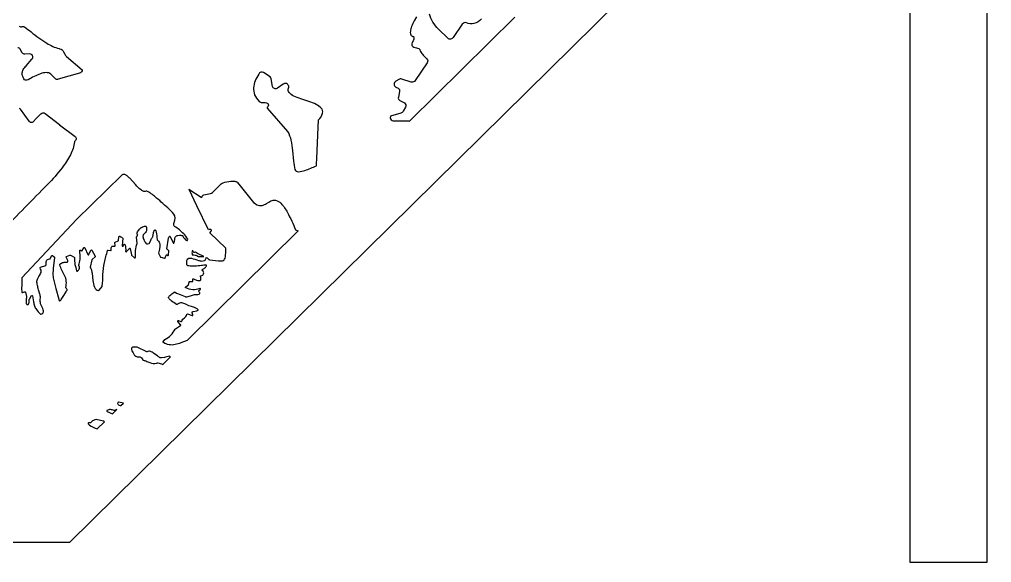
# Model space of a CAD drawing. Extents: x -22 to 58, y -5 to 29.
# Drawn here: x 15.31 to 31.14, y 11.9 to 20.74 of the extents above; entities that cross this region are included whole.
import ezdxf

# ---------------------------------------------------------------- set-up
doc = ezdxf.new("R2010")
doc.units = 0
doc.header["$LTSCALE"] = 100
doc.layers.add('LAYER_1', color=1, linetype='CONTINUOUS')

msp = doc.modelspace()

# ---------------------------------------------------------------- linework, layer by layer
at = {"layer": 'LAYER_1', "color": 7}
for points in [[(-5.497102, 28.727045), (32.877996, 28.727002), (16.126968, 12.228144), (-21.998087, 12.22814), (-5.497102, 28.727045)], [(29.817248, 25.400002), (31.067245, 25.400002), (31.067245, 11.900002), (29.817248, 11.900002), (29.817248, 25.400002)]]:
    msp.add_lwpolyline(points, close=True, dxfattribs=at)
at = {"layer": 'LAYER_1', "color": 0}
for points in [[(21.775933, 20.778073), (21.739167, 20.714993, 0.052468), (21.696559, 20.620644, 0.042541), (21.677235, 20.545204, 0.089438), (21.677052, 20.500335, 0.152141), (21.689372, 20.476885, 0.092344), (21.707554, 20.4657, -0.039831), (21.724959, 20.457628, -0.215669), (21.734947, 20.443515, -0.082284), (21.735085, 20.431334, -0.047275), (21.730879, 20.41421, -0.04196), (21.706114, 20.360558, 0.224849), (21.70215, 20.315349, 0.255458), (21.733818, 20.286828, -0.031813), (21.813278, 20.262756, -0.089825), (21.827462, 20.254191, -0.141786), (21.832708, 20.244954, 0.059397), (21.840659, 20.21551, 0.090266), (21.885681, 20.156515), (21.946387, 20.095809, -0.188151), (21.960168, 20.064185, -0.163448), (21.949587, 20.028672), (21.755016, 19.743888, -0.15231), (21.725793, 19.720484, -0.169675), (21.690346, 19.719062), (21.534846, 19.76753, 0.227173), (21.488606, 19.76047), (21.440902, 19.730238, 0.251726), (21.412052, 19.681097, 0.308475), (21.438157, 19.636483), (21.475689, 19.618219, -0.175961), (21.497514, 19.596095, -0.161294), (21.500571, 19.563755), (21.4812, 19.47268, 0.155931), (21.483783, 19.441371, 0.169522), (21.504157, 19.419219), (21.57835, 19.378731, -0.215738), (21.601223, 19.348483, -0.188208), (21.594934, 19.308365), (21.557887, 19.242613, -0.200629), (21.521307, 19.213247), (21.350453, 19.162715), (21.349228, 19.138049, 0.205607), (21.361859, 19.102201, 0.207355), (21.396721, 19.087517), (21.628556, 19.08603, -0.060531), (21.660614, 19.082066), (21.660614, 19.082066), (23.378103, 20.773699, -0.078209)], [(22.837198, 20.748569, -0.13817), (22.711292, 20.66873, -0.162627), (22.588889, 20.681865, 0.18074), (22.55185, 20.682561, 0.160971), (22.52061, 20.658691), (22.371981, 20.44379, -0.207169), (22.331548, 20.417684, -0.245766), (22.289052, 20.430113), (22.131709, 20.581592), (22.131082, 20.582215, -0.143933), (21.989359, 20.824702)], [(15.30615, 20.628947, 0.260464), (15.352937, 20.619884), (15.367374, 20.62401, -0.103565), (15.371817, 20.624188, -0.054077), (15.377583, 20.622635, -0.046626), (15.392913, 20.614731, -0.024744), (15.498672, 20.53366, 0.033112), (15.753379, 20.35073, 0.067546), (15.955627, 20.261751, 0.053103), (15.965807, 20.260152, -0.176595), (16.004618, 20.245059, -0.092935), (16.027735, 20.21221), (16.047947, 20.171705, 0.089757), (16.078043, 20.13364), (16.332292, 19.91716, -0.159085), (16.318885, 19.882776, -0.153833), (16.287627, 19.862124), (15.94141, 19.763294, -0.281714), (15.89191, 19.774798), (15.822005, 19.844703, 0.20008), (15.748247, 19.871895, 0.082684), (15.650823, 19.853406, 0.050572), (15.451741, 19.755313, -0.202828), (15.410056, 19.748258, -0.233886), (15.379127, 19.772684, -0.142914), (15.355072, 19.869462, -0.102431), (15.371763, 19.920918, -0.06927), (15.416543, 19.978573), (15.419693, 19.98194), (15.511445, 20.089215, 0.289634), (15.522134, 20.147285, 0.161379), (15.503449, 20.16896, 0.152296), (15.47465, 20.175345), (15.399123, 20.17038, -0.303067), (15.353614, 20.19429), (15.321052, 20.253719, 0.277283), (15.280752, 20.277738)], [(15.307185, 19.292813, -0.120983), (15.323, 19.279113), (15.464248, 19.083474, 0.271926), (15.507453, 19.064369, 0.22713), (15.55215, 19.090506, -0.041152), (15.59185, 19.135305), (15.656221, 19.199676, -0.170752), (15.692441, 19.217456, -0.198002), (15.728516, 19.207494), (15.958803, 19.025238), (15.959812, 19.024451), (16.21487, 18.834137, -0.274551), (16.233299, 18.790309, -0.135517), (16.228434, 18.778384, 0.007996), (16.210515, 18.758247, 0.139176), (16.20608, 18.745833, -0.102049), (16.139615, 18.536651, -0.041687), (16.002847, 18.32382, -0.032641), (15.766889, 18.052092, 0.003723), (15.030745, 17.299368)]]:
    msp.add_lwpolyline(points, format="xyb", dxfattribs=at)
for points in [[(20.18037, 19.101633, 0.138203), (20.246056, 19.211616, 0.231415), (20.224666, 19.293283, 0.103512), (20.141629, 19.354363, 0.033369), (20.022375, 19.402585), (19.892334, 19.445678, -0.032464), (19.776935, 19.491371, -0.115152), (19.70161, 19.547394, -0.26941), (19.691788, 19.621474, 0.301354), (19.681559, 19.675069), (19.674312, 19.682313, 0.188499), (19.642622, 19.696094, 0.163976), (19.607067, 19.685408), (19.512925, 19.620742, -0.244028), (19.463292, 19.612845, -0.280777), (19.432846, 19.648447), (19.40991, 19.770592, 0.211517), (19.39013, 19.800963), (19.284268, 19.871274, 0.227566), (19.241934, 19.877133, 0.196525), (19.205567, 19.849022, 0.041096), (19.148359, 19.73628, 0.079046), (19.121766, 19.624259, 0.112994), (19.139699, 19.512956, 0.101317), (19.216071, 19.402369, 0.1303), (19.237662, 19.388407, 0.087344), (19.259477, 19.387022, -0.099963), (19.330318, 19.38071, -0.298443), (19.363318, 19.343912, -0.163409), (19.360686, 19.330334, 0.02393), (19.345217, 19.304673, 0.241187), (19.346114, 19.29279), (19.676185, 18.914517, -0.080294), (19.730686, 18.772364, -0.030662), (19.757589, 18.602175), (19.773573, 18.433054, 0.037263), (19.795318, 18.294105, 0.211661), (19.815515, 18.267676, 0.122952), (19.853036, 18.259354, 0.076831), (19.958845, 18.280264, 0.015907), (20.145091, 18.354923, 0.099042), (20.145212, 18.354998, 0.057294), (20.145334, 18.35514, 0.054692), (20.145579, 18.355621, 0.038427), (20.146078, 18.357357), (20.149256, 18.387701), (20.153888, 18.471957), (20.173114, 18.982016), (20.179632, 19.098782), (20.180191, 19.101309, -0.086373), (20.18037, 19.101633)], [(18.050224, 17.161231, 0.080485), (17.984316, 17.250698, 0.049161), (17.837059, 17.369616, -0.199858), (17.823975, 17.390509, -0.112987), (17.825445, 17.417813), (17.839421, 17.470648, 0.297872), (17.80341, 17.59768, 0.005247), (17.593215, 17.788383, 0.020614), (17.456279, 17.900169, 0.036176), (17.404738, 17.933362, 0.052733), (17.38631, 17.940933, 0.057216), (17.37932, 17.942043, 0.10359), (17.373962, 17.94121, -0.170548), (17.334093, 17.939811, -0.086494), (17.290899, 17.962096, -0.051148), (17.19899, 18.050496), (17.107136, 18.151967, 0.036245), (17.064012, 18.190592, 0.090219), (17.024241, 18.212069, 0.272736), (16.970157, 18.197605), (16.238614, 17.482234), (16.237232, 17.480908), (15.349217, 16.531672, 0.013052), (15.3452, 16.302955, 0.249582), (15.349217, 16.295687, 0.245188), (15.357359, 16.294601), (15.393505, 16.306865, -0.221416), (15.400642, 16.306242, -0.212252), (15.405118, 16.300569), (15.423898, 16.226699, -0.104459), (15.423981, 16.223199, 0.033646), (15.417135, 16.154264, 0.068488), (15.420768, 16.114293, 0.108008), (15.427056, 16.10134, 0.219994), (15.437359, 16.096278), (15.437764, 16.096251, 0.281106), (15.456628, 16.106452, 0.096862), (15.4661, 16.131982, 0.052909), (15.469462, 16.179778, -0.157844), (15.470575, 16.184309), (15.504035, 16.242687, -0.15954), (15.507775, 16.246249, -0.150135), (15.512964, 16.246944, -0.29582), (15.520481, 16.239865), (15.539319, 16.144721, 0.034469), (15.553914, 16.078199, 0.078125), (15.58418, 16.018302, 0.042945), (15.650032, 15.943034, 0.285776), (15.658878, 15.94059, 0.147686), (15.688022, 15.958588, 0.127341), (15.698335, 15.98033, 0.110823), (15.696709, 16.013809, 0.066076), (15.680127, 16.055922), (15.662401, 16.087588, -0.081094), (15.649976, 16.130377, -0.051941), (15.649299, 16.205856, 0.075177), (15.642378, 16.26955), (15.621936, 16.339596, -0.020803), (15.601579, 16.410602, -0.073643), (15.594917, 16.47718, -0.077697), (15.605132, 16.510987), (15.62586, 16.552582, 0.020655), (15.661866, 16.620113), (15.661973, 16.620328, 0.113112), (15.663828, 16.636984, 0.046264), (15.660098, 16.657245, 0.035048), (15.647048, 16.693491, -0.212369), (15.646913, 16.700573, -0.229978), (15.652043, 16.70521), (15.73891, 16.735852, 0.163558), (15.743183, 16.739312, 0.163348), (15.744445, 16.744644, -0.03845), (15.74369, 16.777544, -0.085817), (15.750154, 16.806854, -0.144281), (15.768071, 16.828811, -0.127339), (15.801677, 16.839652, 0.252723), (15.808189, 16.843778), (15.833241, 16.891566, -0.232472), (15.83891, 16.896208, -0.226195), (15.846342, 16.894687), (15.875331, 16.87466, -0.295562), (15.879724, 16.865597), (15.863808, 16.728302, 0.025764), (15.852859, 16.573703), (15.852859, 16.573487, 0.031497), (15.868495, 16.488579), (15.900831, 16.356981), (15.948994, 16.186349, 0.03164), (15.957721, 16.162738, 0.232737), (15.964748, 16.15788, 0.100496), (15.966747, 16.158081, 0.060352), (15.969049, 16.159098, 0.058345), (15.974477, 16.163379, 0.040309), (15.988066, 16.179519), (16.021601, 16.230841), (16.068234, 16.307108, -0.042201), (16.077582, 16.319455, 0.173654), (16.085066, 16.333834, 0.13745), (16.082477, 16.347757, 0.100101), (16.066103, 16.368219, -0.292667), (16.063174, 16.377447, 0.196475), (16.042468, 16.573048), (16.000229, 16.655114, -0.064176), (15.967295, 16.745077, -0.242587), (15.969303, 16.752676, -0.1696), (16.026554, 16.784779, -0.04143), (16.053403, 16.787293, 0.044309), (16.084556, 16.78845, 0.080306), (16.091282, 16.790683, 0.13923), (16.095667, 16.794898, 0.122581), (16.097404, 16.801733, 0.095253), (16.091711, 16.825804), (16.071748, 16.867983, -0.227968), (16.071288, 16.875281, -0.241898), (16.076387, 16.880278), (16.130827, 16.900573, -0.2482), (16.138153, 16.90014), (16.200677, 16.869474, -0.314262), (16.205807, 16.860601, 0.066728), (16.213051, 16.751103), (16.225032, 16.699353), (16.239512, 16.646813, 0.246908), (16.245241, 16.640652, 0.263124), (16.253488, 16.641687, 0.135239), (16.28348, 16.675878, 0.152259), (16.28595, 16.705797), (16.278742, 16.733091, -0.162176), (16.2797, 16.759408, 0.088085), (16.298226, 16.861874, 0.046056), (16.291288, 16.966923, 0.132665), (16.291238, 16.967207), (16.291127, 16.967467, -0.064277), (16.290224, 16.97537, -0.126205), (16.291495, 16.980334, -0.172091), (16.29449, 16.982825, -0.109565), (16.298763, 16.983311, -0.083329), (16.30935, 16.980131), (16.319674, 16.974526, 0.195271), (16.326293, 16.973395, 0.201543), (16.33167, 16.977128), (16.358535, 17.021416, -0.292844), (16.366732, 17.02538, -0.273319), (16.374193, 17.019817), (16.424807, 16.910208, 0.279607), (16.432866, 16.90497, 0.311661), (16.440893, 16.909912), (16.473382, 16.980983, -0.29551), (16.480977, 16.985978, -0.285063), (16.489123, 16.981148), (16.543339, 16.884648, -0.169878), (16.544566, 16.878849, -0.179619), (16.541823, 16.87368), (16.493275, 16.832026, 0.162282), (16.490342, 16.827628), (16.459893, 16.708876, 0.229132), (16.461575, 16.701278, -0.086756), (16.480789, 16.661436, -0.037469), (16.492105, 16.609154), (16.505692, 16.488288, 0.07777), (16.531639, 16.380708, 0.277424), (16.599245, 16.32844, 0.262224), (16.60676, 16.331397), (16.655666, 16.391097, 0.158212), (16.657509, 16.39544, 0.026377), (16.668634, 16.587247), (16.668645, 16.587394, 0.038285), (16.668645, 16.587394, 0.101859), (16.668652, 16.587419, -0.052115), (16.692669, 16.780312, -0.019183), (16.744048, 16.976912, -0.181836), (16.747819, 16.981808, -0.188001), (16.753846, 16.982856), (16.794823, 16.976397, 0.227335), (16.80185, 16.978597, 0.232239), (16.804539, 16.985298, -0.046379), (16.805147, 17.020734, -0.152241), (16.813154, 17.040799, -0.172549), (16.830992, 17.049233, -0.052668), (16.861091, 17.049774, 0.242814), (16.867823, 17.05238, 0.224229), (16.870048, 17.059328), (16.864268, 17.104566, -0.163572), (16.865316, 17.109923, -0.162028), (16.869393, 17.113549), (16.918052, 17.136423, 0.25468), (16.922666, 17.142828), (16.930103, 17.201991, -0.248006), (16.934312, 17.208203, -0.23349), (16.941823, 17.208719, -0.060144), (16.979772, 17.189063, -0.104651), (16.993636, 17.174722, -0.254764), (16.99458, 17.158515, 0.055078), (16.990053, 17.142538), (16.986293, 17.117806), (16.980878, 17.05477, 0.18043), (16.98262, 17.048806, 0.172982), (16.987823, 17.045326, 0.183319), (16.99396, 17.046001, 0.186336), (16.998, 17.050566), (17.004311, 17.065149, -0.074759), (17.011083, 17.074969, -0.083389), (17.014607, 17.077544, -0.131641), (17.018206, 17.078271, -0.130287), (17.021865, 17.076931, -0.081763), (17.025571, 17.073305, -0.102349), (17.025893, 17.072762, -0.086444), (17.034706, 17.051, -0.040339), (17.038815, 17.023195, -0.034778), (17.038462, 16.966951, 0.152383), (17.039782, 16.961576, 0.156602), (17.043973, 16.95797, 0.16355), (17.049405, 16.957312, 0.161287), (17.054146, 16.960116), (17.099059, 17.012081, -0.308369), (17.108043, 17.014609, -0.28185), (17.1145, 17.007337), (17.13287, 16.907223, 0.156201), (17.135748, 16.902176), (17.182646, 16.859517, 0.29176), (17.192032, 16.85794, 0.312662), (17.197134, 16.865809, -0.026436), (17.200104, 16.977375, -0.058691), (17.225464, 17.092356, 0.119887), (17.225898, 17.096156), (17.21461, 17.195097, -0.216217), (17.2167, 17.201798, 0.040245), (17.233441, 17.224731, 0.268475), (17.233906, 17.233172, -0.284241), (17.240194, 17.295426, -0.050864), (17.263877, 17.323112), (17.29358, 17.350592, -0.082956), (17.295398, 17.351813, -0.036211), (17.335487, 17.368604, -0.075202), (17.359769, 17.373306, -0.121291), (17.368339, 17.371461, -0.222515), (17.372764, 17.365573, -0.099507), (17.378895, 17.299956, -0.184917), (17.362411, 17.271349, 0.041653), (17.338227, 17.250207, 0.149606), (17.32126, 17.206983, 0.108743), (17.326189, 17.173693, 0.043524), (17.342719, 17.136963, 0.051671), (17.376591, 17.086684, 0.1256), (17.380116, 17.084534, 0.068616), (17.384997, 17.083711, 0.056887), (17.39714, 17.084883), (17.419174, 17.090349, 0.261709), (17.425331, 17.095208), (17.44748, 17.147848, -0.084293), (17.478603, 17.194931, 0.167999), (17.480771, 17.199817, -0.02157), (17.490233, 17.2554, -0.033789), (17.499689, 17.288831, -0.040265), (17.505584, 17.301734, -0.091562), (17.512252, 17.310105, -0.224792), (17.518818, 17.311951, -0.200732), (17.524846, 17.308313, -0.071969), (17.530823, 17.296114), (17.535902, 17.278009, -0.03759), (17.550327, 17.157455, 0.181777), (17.552985, 17.151435, -0.096309), (17.589806, 17.100644, -0.116414), (17.598114, 17.05264, -0.047896), (17.589162, 17.000342), (17.574205, 16.936667, 0.117778), (17.574996, 16.931376), (17.604737, 16.871187, 0.215689), (17.610653, 16.866356), (17.672827, 16.851566, 0.187359), (17.678955, 16.852484, 0.187473), (17.682784, 16.857294), (17.697681, 16.900195, -0.213674), (17.70243, 16.90516, -0.217211), (17.709462, 16.905081), (17.725799, 16.89786, 0.245481), (17.73391, 16.89821, 0.250071), (17.737953, 16.905026), (17.740964, 16.970022, 0.248562), (17.737413, 16.977592), (17.712717, 16.997184, -0.275288), (17.709355, 17.005652), (17.73763, 17.18036, -0.07227), (17.738335, 17.182534, -0.038458), (17.747801, 17.200148, -0.081639), (17.754557, 17.207952, -0.138855), (17.757787, 17.209335, -0.227809), (17.76067, 17.208176, -0.044301), (17.762093, 17.20635), (17.768933, 17.194078), (17.810382, 17.103592, 0.158454), (17.813787, 17.099421, 0.149496), (17.818962, 17.097998, 0.161363), (17.823935, 17.099692, 0.164216), (17.826855, 17.104049), (17.841024, 17.154581, 0.138497), (17.84102, 17.158974, -0.274337), (17.850147, 17.201383, -0.144825), (17.890485, 17.221774, -0.073614), (17.938303, 17.225189, -0.045082), (17.957601, 17.222107, -0.100617), (17.96987, 17.216672, -0.141413), (17.972505, 17.213006, 0.180711), (18.03402, 17.138569, 0.250378), (18.042134, 17.137837, 0.263769), (18.047213, 17.143998), (18.050224, 17.161231)], [(18.038548, 15.514526), (17.939297, 15.475282, -0.040646), (17.844667, 15.445839, -0.206714), (17.653095, 15.479365, -0.20063), (17.648913, 15.485281, -0.215359), (17.650434, 15.492281), (17.676434, 15.529187, -0.138022), (17.679339, 15.531927, 0.066776), (17.775342, 15.599346, 0.061406), (17.846964, 15.697822, -0.122941), (17.849378, 15.700345), (17.93185, 15.756652, 0.225266), (17.935462, 15.762435, 0.210164), (17.93367, 15.769219), (17.89117, 15.824637, -0.156502), (17.889259, 15.829959, -0.166504), (17.89093, 15.835247, -0.168156), (17.895398, 15.838394, -0.164406), (17.900968, 15.838124), (17.940318, 15.823251, 0.200999), (17.947074, 15.823386, 0.207351), (17.951556, 15.828242, -0.098926), (17.970695, 15.860968), (17.994837, 15.882837, 0.049147), (18.018633, 15.905041, 0.101557), (18.036737, 15.938774, -0.20309), (18.040948, 15.943749, -0.195902), (18.047535, 15.944309), (18.124417, 15.919912, 0.289021), (18.133346, 15.922167, 0.296941), (18.135028, 15.931176, -0.029965), (18.123492, 15.964541, -0.109923), (18.123088, 15.973532, -0.192428), (18.12708, 15.979225, -0.082978), (18.136079, 15.982991), (18.19926, 15.996444, 0.034482), (18.20002, 15.996601, 0.057844), (18.211666, 16.001956, 0.134022), (18.217355, 16.007662, 0.212114), (18.217646, 16.013699, 0.113918), (18.213098, 16.02005, 0.070671), (18.191721, 16.033623), (18.157699, 16.048238, -0.018312), (17.98463, 16.114242, 0.015601), (17.984387, 16.11427, 0.202992), (17.916596, 16.121378, 0.109398), (17.87687, 16.098262, -0.184622), (17.871056, 16.096081, -0.181119), (17.865118, 16.098341, 0.005351), (17.781976, 16.15915, -0.060096), (17.745458, 16.193411, -0.102427), (17.737412, 16.208704, -0.223475), (17.739582, 16.221708, -0.039562), (17.75942, 16.243373, -0.045545), (17.822502, 16.295615, -0.054941), (17.833976, 16.301467, -0.081296), (17.837988, 16.302244, -0.199749), (17.840587, 16.301328, 0.049341), (17.843931, 16.2989), (17.869385, 16.285539), (17.925185, 16.260069), (18.006535, 16.228151, 0.050053), (18.020917, 16.224774, 0.042563), (18.021038, 16.224774, -0.101192), (18.021038, 16.224774, 0.052445), (18.021157, 16.224856, 0.046689), (18.033768, 16.225989), (18.096283, 16.241534), (18.162653, 16.262199, -0.08821), (18.165393, 16.262656, 0.06872), (18.234085, 16.265792, 0.131766), (18.242911, 16.271569, 0.173447), (18.246289, 16.281221, 0.09848), (18.243162, 16.295686, 0.046861), (18.232477, 16.315903, -0.189459), (18.231107, 16.322136, -0.195568), (18.234378, 16.327515), (18.253835, 16.342794, 0.180411), (18.256901, 16.348033, 0.181164), (18.255737, 16.354081, 0.169885), (18.251053, 16.358088, 0.174317), (18.244988, 16.358262, -0.218193), (18.019016, 16.369633, -0.262136), (18.013698, 16.376908, -0.276416), (18.017063, 16.38494), (18.060752, 16.417231, 0.215446), (18.064198, 16.422955), (18.071473, 16.464262, -0.178988), (18.074456, 16.469198, -0.172893), (18.080048, 16.471049), (18.125964, 16.471427, 0.218033), (18.13226, 16.474517, 0.214791), (18.134185, 16.481167), (18.131445, 16.509474, -0.277852), (18.135162, 16.517317, -0.282704), (18.14393, 16.517833, 0.025977), (18.192299, 16.496752, 0.085256), (18.236036, 16.48721, 0.121255), (18.252001, 16.490794, 0.181728), (18.261808, 16.502096, 0.117085), (18.26379, 16.522729, 0.057084), (18.25628, 16.554302, -0.235502), (18.257118, 16.561762, -0.244701), (18.263331, 16.565699, 0.135852), (18.294357, 16.577331, 0.166979), (18.309364, 16.59925, 0.165037), (18.307388, 16.625432, 0.137756), (18.287462, 16.649852, -0.24141), (18.283689, 16.657262, -0.260688), (18.287406, 16.66429, 0.027014), (18.327353, 16.694091, 0.037231), (18.34575, 16.711905, 0.106672), (18.355764, 16.728305, 0.22675), (18.354245, 16.736069, 0.228338), (18.347162, 16.739731, 0.024973), (18.274172, 16.733251, -0.0129), (18.162776, 16.722737, -0.060834), (18.066013, 16.725604, -0.05103), (18.050325, 16.730453, -0.097793), (18.039695, 16.737499, -0.159967), (18.034952, 16.747014, -0.133396), (18.036925, 16.75927, 0.134087), (18.037496, 16.763967, -0.046617), (18.034675, 16.800136, -0.080367), (18.039025, 16.825719, -0.256804), (18.065647, 16.850707, -0.112025), (18.11018, 16.85009, -0.018176), (18.224241, 16.81668, 0.052941), (18.279401, 16.806206, 0.149336), (18.323736, 16.814765, 0.20432), (18.350063, 16.853517, -0.061727), (18.350098, 16.853649, 0.081789), (18.350098, 16.853649, 0.152663), (18.35028, 16.864699), (18.36613, 16.858242, -0.104425), (18.376838, 16.850781, 0.032236), (18.393625, 16.832042, 0.139263), (18.405232, 16.827223), (18.549947, 16.808654, 0.038632), (18.596773, 16.806779, 0.10302), (18.629664, 16.814425, 0.150527), (18.650935, 16.835029, 0.086448), (18.6629, 16.872029, 0.041819), (18.66817, 17.008963, -0.040697), (18.668255, 17.009995), (18.668403, 17.011093, 0.070405), (18.668379, 17.01213, 0.152713), (18.667949, 17.012978), (18.412563, 17.266903), (18.430823, 17.290487, 0.119027), (18.430899, 17.290615), (18.430924, 17.29069, 0.081131), (18.430924, 17.29069, 0.071213), (18.435868, 17.300756, 0.113526), (18.436629, 17.308865, 0.273412), (18.427966, 17.318975, 0.129526), (18.409619, 17.320472, 0.083111), (18.386264, 17.312794), (18.197736, 17.703004), (18.071921, 17.971704), (18.070407, 17.97568, -0.046396), (18.070175, 17.976591, -0.049906), (18.070174, 17.976703, 0.050657), (18.070174, 17.976703, 0.08717), (18.070182, 17.976742, 0.273804), (18.070195, 17.976769, -0.119325), (18.070307, 17.976758), (18.266509, 17.846663, 0.17596), (18.272023, 17.845069, 0.140832), (18.277136, 17.847278, 0.073234), (18.28695, 17.858924), (18.297528, 17.873224, -0.161279), (18.310445, 17.881805), (18.422902, 17.90444, 0.152929), (18.454056, 17.921373), (18.596224, 18.063545, -0.14144), (18.624937, 18.07994, -0.03325), (18.753418, 18.104267, -0.057263), (18.817144, 18.104797, -0.069286), (18.841129, 18.098523, -0.134145), (18.85691, 18.086506), (18.858292, 18.084687), (19.076941, 17.81068, 0.11076), (19.177524, 17.721629, 0.17411), (19.261123, 17.710909, 0.079989), (19.334871, 17.743211), (19.37028, 17.764459), (19.4059, 17.783221, -0.150261), (19.481342, 17.795629, -0.157031), (19.56833, 17.745123, -0.068595), (19.673994, 17.596392, -0.030309), (19.805468, 17.314124, -0.091607), (19.805468, 17.314124, -0.032474), (19.805488, 17.314097), (19.816442, 17.308667), (19.846067, 17.294833), (18.038548, 15.514526)], [(18.312232, 16.880715, -0.039282), (18.178256, 16.949285), (18.159177, 16.943341, -0.180093), (18.153039, 16.943872, -0.171162), (18.148571, 16.948313, 0.04234), (18.139059, 16.964827, 0.042401), (18.135069, 16.96954, 0.0758), (18.131567, 16.972155, 0.133), (18.12854, 16.972869, 0.150661), (18.125971, 16.97188, 0.095164), (18.123845, 16.969385, 0.052753), (18.122145, 16.965584, 0.076122), (18.119307, 16.941266, 0.043874), (18.122056, 16.911865, 0.183213), (18.125401, 16.90633, 0.183957), (18.131556, 16.904376, -0.044899), (18.170745, 16.903373, -0.061298), (18.191236, 16.898432, -0.153833), (18.204988, 16.888309, 0.092879), (18.207595, 16.885652, 0.087326), (18.21454, 16.882792, 0.037928), (18.224528, 16.881205), (18.312232, 16.880715)], [(17.642638, 15.124573), (17.768587, 15.248628), (17.759988, 15.255187, 0.270669), (17.751118, 15.256459, -0.040787), (17.669791, 15.237051), (17.624852, 15.230716), (17.603331, 15.230199, -0.08253), (17.599906, 15.231113, -0.054153), (17.599785, 15.231188), (17.599662, 15.231302, -0.041303), (17.556459, 15.2616), (17.500213, 15.303588, 0.073206), (17.44156, 15.333979, 0.089747), (17.414655, 15.337549, 0.137705), (17.391138, 15.329487, -0.276422), (17.38237, 15.328755), (17.223812, 15.402322, 0.068454), (17.222496, 15.402902), (17.221123, 15.403215), (17.178117, 15.407053, 0.050467), (17.158697, 15.405697, 0.109945), (17.143578, 15.399716, 0.172269), (17.134941, 15.387278, 0.11898), (17.134969, 15.366551, 0.085425), (17.169752, 15.292903, 0.005692), (17.170346, 15.292092, 0.128165), (17.216828, 15.251734, 0.086881), (17.234181, 15.247987, -0.013902), (17.26411, 15.248945, -0.107268), (17.279485, 15.243885, -0.083547), (17.297002, 15.228624, -0.04462), (17.318059, 15.198278, 0.203683), (17.323756, 15.193935, -0.04377), (17.382515, 15.17344), (17.430196, 15.152369, 0.171313), (17.544331, 15.146826, -0.081109), (17.561613, 15.147084, -0.058608), (17.642638, 15.124573)], [(16.960398, 14.452601), (17.003582, 14.495137), (16.924889, 14.511322, 0.294477), (16.916342, 14.508309, 0.180293), (16.908503, 14.488874, 0.196629), (16.916177, 14.473379, 0.085609), (16.934947, 14.461422, 0.039365), (16.960398, 14.452601)], [(16.824398, 14.318652), (16.896552, 14.389719), (16.855693, 14.376397, -0.151668), (16.850863, 14.37618, 0.042677), (16.791709, 14.388886, 0.125408), (16.736831, 14.374931, 0.307575), (16.731835, 14.366897, 0.296959), (16.737292, 14.358727), (16.824398, 14.318652)], [(16.576307, 14.074294), (16.69491, 14.191109, 0.105219), (16.655741, 14.207167, -0.180451), (16.655741, 14.207167, 0.068083), (16.655555, 14.207205), (16.655441, 14.207193, -0.104813), (16.655312, 14.207219, 0.03846), (16.557454, 14.224834, 0.12095), (16.514959, 14.21364, 0.075033), (16.464316, 14.173897, -0.239187), (16.457043, 14.17151, 0.0869), (16.434674, 14.17184, 0.124698), (16.42919, 14.169302, 0.198443), (16.427158, 14.165244, 0.125313), (16.428314, 14.159875, 0.060207), (16.432395, 14.153404, 0.053915), (16.448282, 14.137997, 0.091752), (16.576307, 14.074294)]]:
    msp.add_lwpolyline(points, format="xyb", close=True, dxfattribs=at)

doc.saveas('drawing.dxf')
